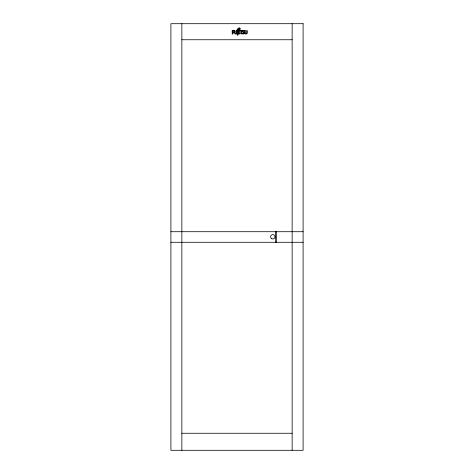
<?xml version="1.0" encoding="UTF-8"?>
<svg xmlns="http://www.w3.org/2000/svg" width="474" height="474" viewBox="0 0 474 474"><rect width="100%" height="100%" fill="white"/><g stroke="black" fill="none" stroke-linecap="round" stroke-linejoin="round"><path stroke-width="0.71" d="M246.071 33.713L246.362 33.642C246.207 26.082 249.602 34.383 245.556 34.004C244.388 33.399 244.086 29.986 245.55 30.449C245.336 31.361 244.785 33.387 246.059 33.713M181.856 39.745L292.144 39.745M170.901 231.715L303.099 231.715M170.901 242.285L303.099 242.285M181.856 433.26L292.144 433.26M292.144 23.7L292.144 450.3M276.229 231.715L276.229 242.285M275.755 231.715L275.755 242.285M181.856 23.7L181.856 450.3M239.554 30.751C240.478 38.797 236.947 29.536 239.554 30.751M238.298 33.962C236.307 40.207 238.689 23.019 238.298 33.962M232.29 33.607L232.13 34.045L233.007 34.051L232.87 32.244L233.966 32.38L233.943 31.882L232.87 31.882L232.87 30.81L234.227 30.946L234.209 30.449L232.13 30.449L232.29 33.607M238.606 28.233L238.558 28.713L239.317 28.138L239.963 28.511A0.723 0.723 0 0 1 239.951 29.163L239.34 29.512L238.238 28.748L237.51 28.843L237.326 29.903L238.541 29.986C238.795 29.435 237.041 30.496 237.527 29.192C238.582 29.826 241.799 29.447 239.364 27.865A0.865 0.865 0 0 0 238.766 28.073L238.606 28.233M236.437 33.026C236.514 33.897 235.098 33.903 235.145 33.056C235.904 28.458 233.321 30.739 234.772 33.607C238.878 36.806 236.236 24.695 236.437 33.026M244.602 33.014L243.843 33.986L242.575 33.986L242.398 33.358L243.553 33.654L243.926 32.819C241.817 32.617 242.143 29.672 244.234 30.449L244.234 30.97L243.464 30.674L242.955 31.266L244.602 33.008M240.863 33.618C241.527 35.378 241.793 31.74 241.42 30.81L242.244 30.97L242.404 30.449L240.034 30.449L239.88 30.958L240.863 30.81L240.863 33.618M303.099 23.7L170.901 23.7L170.901 450.3L303.099 450.3L303.099 23.7M271.685 238.677A2.192 2.192 0 0 0 274.973 236.781A2.192 2.192 0 0 0 271.685 234.885A2.192 2.192 0 0 0 271.685 238.677"/></g></svg>
